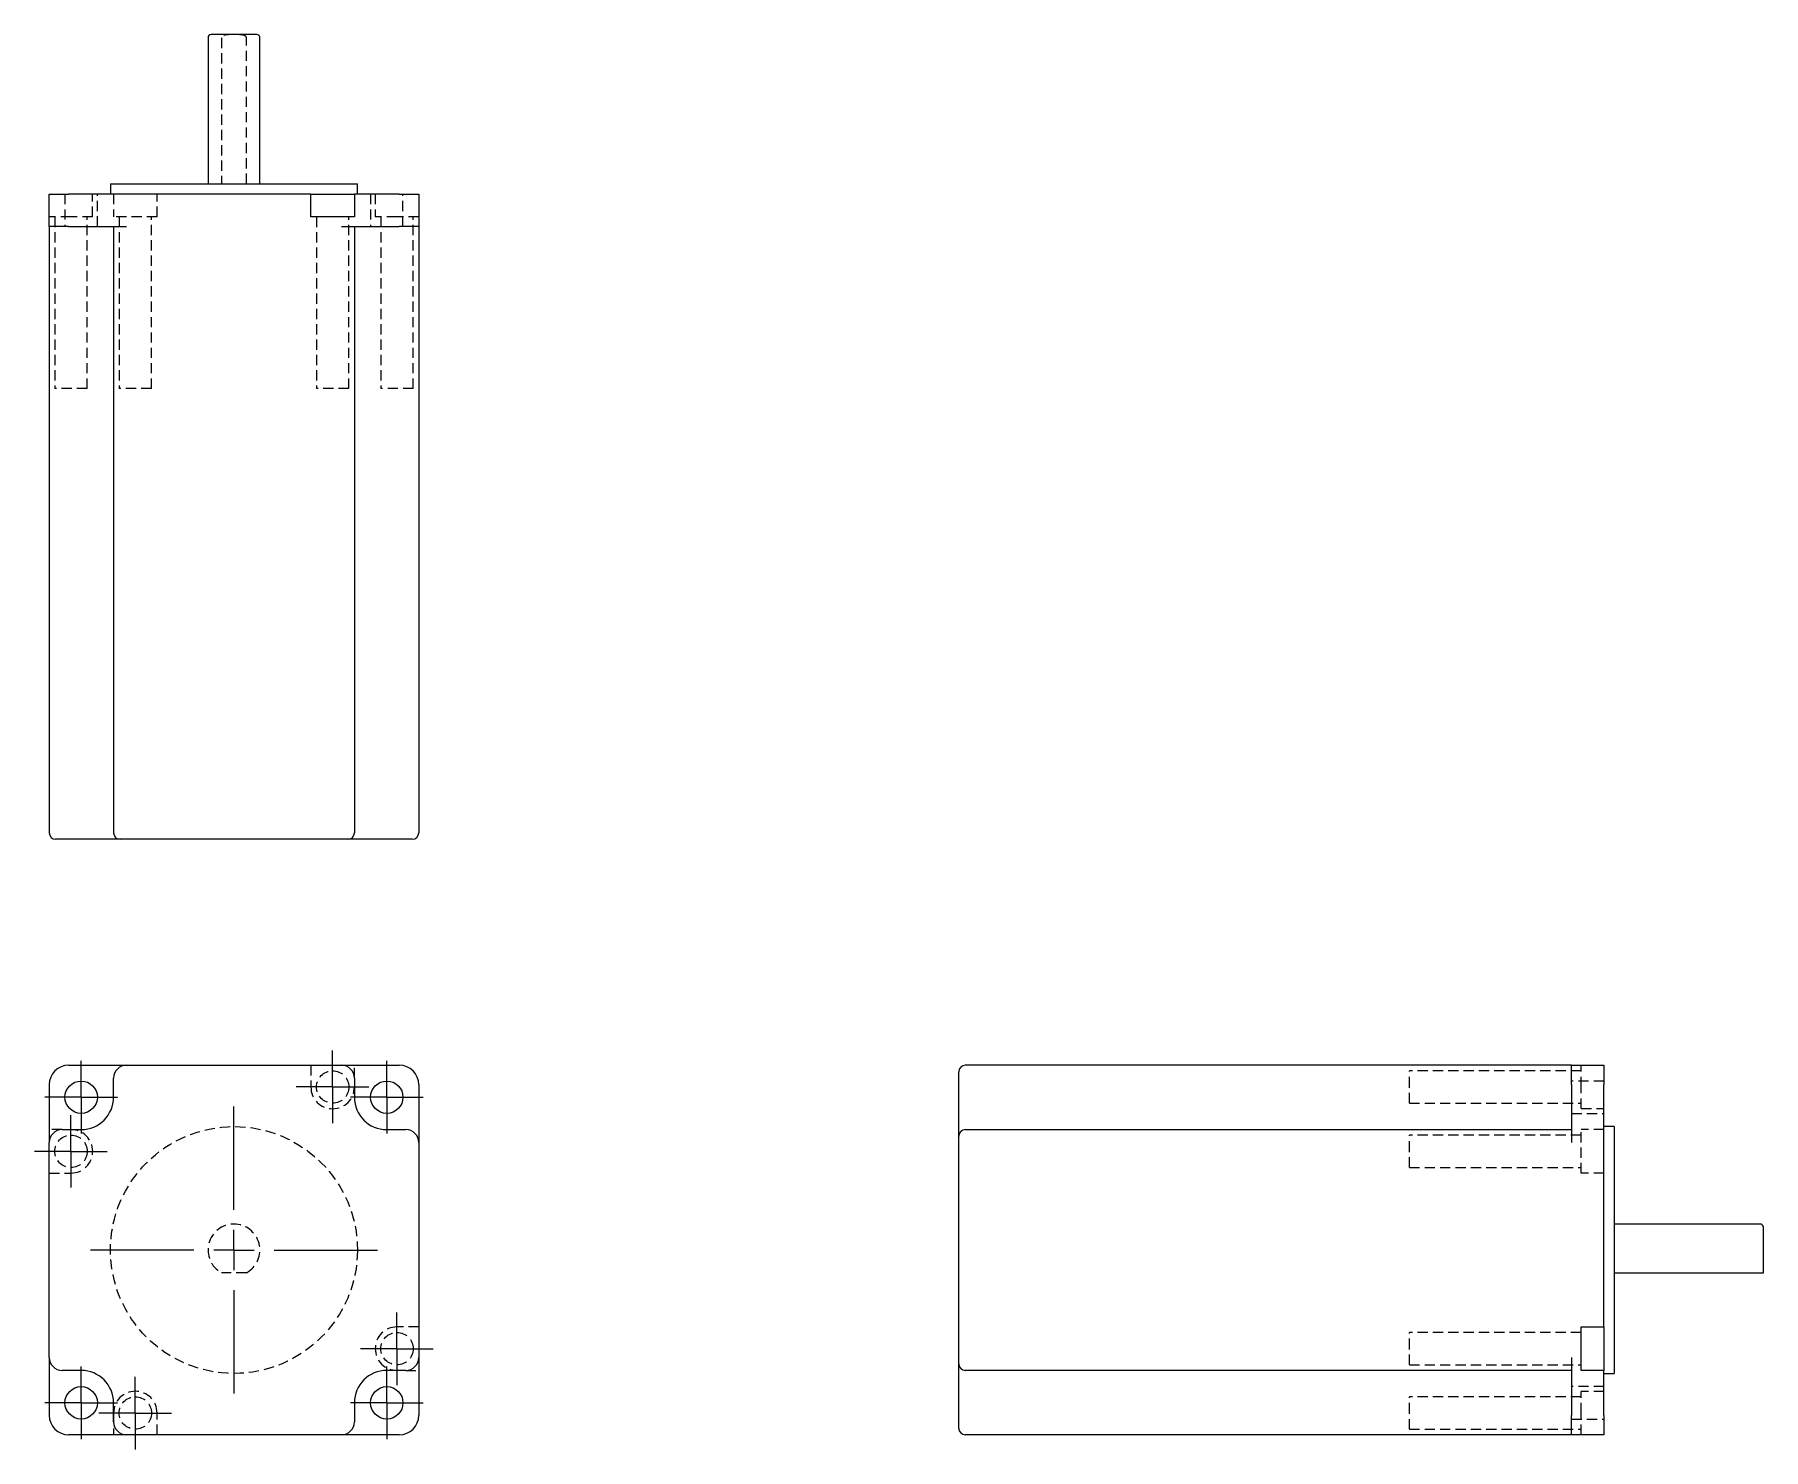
# Model space of a CAD drawing. Header units: millimetres. Extents: x 58 to 273, y 32 to 208.
import ezdxf

# ---------------------------------------------------------------- set-up
doc = ezdxf.new("R2010")
doc.units = ezdxf.units.MM
doc.linetypes.add('HIDDEN', pattern=[1.905, 1.27, -0.635])
doc.layers.add('10', color=7, linetype='Continuous')

# ---------------------------------------------------------------- blocks, each defined once
blk = doc.blocks.new('SW_CENTERMARKSYMBOL_0')
at = {"layer": '10', "color": 0}
for p, q in [((0, 2.5), (0, 4.51)), ((0, 0), (0, 2.5)), ((-2.5, 0), (-4.51, 0)), ((0, 0), (-2.5, 0)), ((0, 0), (0, -2.5)), ((0, 0), (2.5, 0)), ((2.5, 0), (4.51, 0)), ((0, -2.5), (0, -4.51))]:
    blk.add_line(p, q, dxfattribs=at)
blk = doc.blocks.new('SW_CENTERMARKSYMBOL_1')
at = {"layer": '10', "color": 0}
for p, q in [((0, 2.5), (0, 4.51)), ((0, 0), (0, 2.5)), ((-2.5, 0), (-4.51, 0)), ((0, 0), (-2.5, 0)), ((0, 0), (0, -2.5)), ((0, 0), (2.5, 0)), ((2.5, 0), (4.51, 0)), ((0, -2.5), (0, -4.51))]:
    blk.add_line(p, q, dxfattribs=at)
blk = doc.blocks.new('SW_CENTERMARKSYMBOL_2')
at = {"layer": '10', "color": 0}
for p, q in [((0, 2.5), (0, 4.51)), ((0, 0), (0, 2.5)), ((-2.5, 0), (-4.51, 0)), ((0, 0), (-2.5, 0)), ((0, 0), (0, -2.5)), ((0, 0), (2.5, 0)), ((2.5, 0), (4.51, 0)), ((0, -2.5), (0, -4.51))]:
    blk.add_line(p, q, dxfattribs=at)
blk = doc.blocks.new('SW_CENTERMARKSYMBOL_3')
at = {"layer": '10', "color": 0}
for p, q in [((0, 2.5), (0, 4.51)), ((0, 0), (0, 2.5)), ((-2.5, 0), (-4.51, 0)), ((0, 0), (-2.5, 0)), ((0, 0), (0, -2.5)), ((0, 0), (2.5, 0)), ((2.5, 0), (4.51, 0)), ((0, -2.5), (0, -4.51))]:
    blk.add_line(p, q, dxfattribs=at)
blk = doc.blocks.new('SW_CENTERMARKSYMBOL_4')
at = {"layer": '10', "color": 0}
for p, q in [((0, 2.5), (0, 4.51)), ((0, 0), (0, 2.5)), ((-2.5, 0), (-4.51, 0)), ((0, 0), (-2.5, 0)), ((0, 0), (0, -2.5)), ((0, 0), (2.5, 0)), ((2.5, 0), (4.51, 0)), ((0, -2.5), (0, -4.51))]:
    blk.add_line(p, q, dxfattribs=at)
blk = doc.blocks.new('SW_CENTERMARKSYMBOL_5')
at = {"layer": '10', "color": 0}
for p, q in [((0, 2.5), (0, 4.51)), ((0, 0), (0, 2.5)), ((-2.5, 0), (-4.51, 0)), ((0, 0), (-2.5, 0)), ((0, 0), (0, -2.5)), ((0, 0), (2.5, 0)), ((2.5, 0), (4.51, 0)), ((0, -2.5), (0, -4.51))]:
    blk.add_line(p, q, dxfattribs=at)
blk = doc.blocks.new('SW_CENTERMARKSYMBOL_6')
at = {"layer": '10', "color": 0}
for p, q in [((0, 2.5), (0, 4.51)), ((0, 0), (0, 2.5)), ((-2.5, 0), (-4.51, 0)), ((0, 0), (-2.5, 0)), ((0, 0), (0, -2.5)), ((0, 0), (2.5, 0)), ((2.5, 0), (4.51, 0)), ((0, -2.5), (0, -4.51))]:
    blk.add_line(p, q, dxfattribs=at)
blk = doc.blocks.new('SW_CENTERMARKSYMBOL_7')
at = {"layer": '10', "color": 0}
for p, q in [((0, 2.5), (0, 4.51)), ((0, 0), (0, 2.5)), ((-2.5, 0), (-4.51, 0)), ((0, 0), (-2.5, 0)), ((0, 0), (0, -2.5)), ((0, 0), (2.5, 0)), ((2.5, 0), (4.51, 0)), ((0, -2.5), (0, -4.51))]:
    blk.add_line(p, q, dxfattribs=at)
blk = doc.blocks.new('SW_CENTERMARKSYMBOL_8')
at = {"layer": '10', "color": 0}
for p, q in [((0, 5), (0, 17.83)), ((0, 0), (0, 2.5)), ((-5, 0), (-17.83, 0)), ((0, 0), (-2.5, 0)), ((0, 0), (0, -2.5)), ((0, 0), (2.5, 0)), ((5, 0), (17.83, 0)), ((0, -5), (0, -17.83))]:
    blk.add_line(p, q, dxfattribs=at)

msp = doc.modelspace()

# ---------------------------------------------------------------- linework, layer by layer
at = {"color": 7, "linetype": 'Continuous', "lineweight": 25}
for p, q in [((79.78, 207.49), (79.78, 189.38)), ((85.82, 207.89), (80.18, 207.89)), ((86.22, 189.38), (86.22, 207.49)), ((67.67, 189.38), (67.67, 188.09)), ((67.67, 189.38), (98.33, 189.38)), ((98.33, 188.09), (98.33, 189.38)), ((60.06, 184.07), (60.06, 188.09)), ((60.06, 188.09), (62.47, 188.09)), ((92.55, 188.09), (62.47, 188.09)), ((92.55, 185.27), (92.55, 188.09)), ((92.55, 188.09), (97.95, 188.09)), ((97.95, 188.09), (97.95, 185.27)), ((103.53, 188.09), (97.95, 188.09)), ((103.53, 188.09), (105.94, 188.09)), ((105.94, 188.09), (105.94, 184.07)), ((97.95, 185.27), (92.55, 185.27)), ((62.47, 184.07), (60.06, 184.07)), ((60.06, 184.07), (60.06, 108.8)), ((62.47, 184.07), (69.66, 184.07)), ((68.05, 184.07), (68.05, 108.8)), ((96.34, 184.07), (103.53, 184.07)), ((97.95, 184.07), (97.95, 108.8)), ((105.94, 184.07), (103.53, 184.07)), ((105.94, 184.07), (105.94, 108.8)), ((61.67, 108), (60.86, 108)), ((64.03, 108), (61.67, 108)), ((68.86, 108), (64.03, 108)), ((69.66, 108), (68.86, 108)), ((96.34, 108), (69.66, 108)), ((97.14, 108), (96.34, 108)), ((101.97, 108), (97.14, 108)), ((104.33, 108), (101.97, 108)), ((105.14, 108), (104.33, 108)), ((62.47, 79.94), (69.66, 79.94)), ((69.66, 79.94), (96.34, 79.94)), ((96.34, 79.94), (103.53, 79.94)), ((249.07, 79.94), (173.8, 79.94)), ((249.07, 79.94), (253.09, 79.94)), ((249.07, 77.53), (249.07, 79.94)), ((253.09, 79.94), (253.09, 77.53)), ((60.06, 77.53), (60.06, 70.34)), ((68.05, 75.97), (68.05, 78.33)), ((97.95, 78.33), (97.95, 75.97)), ((105.94, 77.53), (105.94, 70.34)), ((173, 78.33), (173, 79.14)), ((173, 75.97), (173, 78.33)), ((249.07, 77.53), (249.07, 70.34)), ((253.09, 47.45), (253.09, 77.53)), ((173, 71.14), (173, 75.97)), ((61.67, 71.95), (64.03, 71.95)), ((101.97, 71.95), (104.33, 71.95)), ((173, 70.34), (173, 71.14)), ((173.8, 71.95), (249.07, 71.95)), ((254.38, 72.33), (253.09, 72.33)), ((254.38, 72.33), (254.38, 41.67)), ((60.06, 43.66), (60.06, 70.34)), ((105.94, 70.34), (105.94, 43.66)), ((173, 43.66), (173, 70.34)), ((272.49, 60.22), (254.38, 60.22)), ((272.89, 54.18), (272.89, 59.82)), ((254.38, 54.18), (272.49, 54.18)), ((250.27, 42.05), (250.27, 47.45)), ((250.27, 47.45), (253.09, 47.45)), ((253.09, 47.45), (253.09, 42.05)), ((60.06, 43.66), (60.06, 36.47)), ((105.94, 43.66), (105.94, 36.47)), ((173, 42.86), (173, 43.66)), ((249.07, 43.66), (249.07, 36.47)), ((64.03, 42.05), (61.67, 42.05)), ((104.33, 42.05), (101.97, 42.05)), ((173, 38.03), (173, 42.86)), ((249.07, 42.05), (173.8, 42.05)), ((253.09, 42.05), (250.27, 42.05)), ((253.09, 36.47), (253.09, 42.05)), ((253.09, 41.67), (254.38, 41.67)), ((68.05, 35.67), (68.05, 38.03)), ((97.95, 38.03), (97.95, 35.67)), ((173, 35.67), (173, 38.03)), ((173, 34.86), (173, 35.67)), ((249.07, 34.06), (249.07, 36.47)), ((253.09, 36.47), (253.09, 34.06)), ((69.66, 34.06), (62.47, 34.06)), ((96.34, 34.06), (69.66, 34.06)), ((103.53, 34.06), (96.34, 34.06)), ((249.07, 34.06), (173.8, 34.06)), ((253.09, 34.06), (249.07, 34.06))]:
    msp.add_line(p, q, dxfattribs=at)
at = {"color": 7, "linetype": 'HIDDEN', "lineweight": 18}
for p, q in [((81.44, 207.49), (81.44, 189.38)), ((84.56, 189.38), (84.56, 207.49)), ((62.02, 188.09), (62.02, 184.07)), ((65.45, 185.27), (65.45, 188.09)), ((66.04, 184.07), (66.04, 188.09)), ((68.05, 188.09), (68.05, 185.27)), ((73.45, 185.27), (73.45, 188.09)), ((99.96, 188.09), (99.96, 184.07)), ((100.55, 188.09), (100.55, 185.27)), ((103.98, 184.07), (103.98, 188.09)), ((62.76, 185.27), (60.06, 185.27)), ((60.74, 185.27), (60.74, 163.94)), ((65.45, 185.27), (62.76, 185.27)), ((64.77, 163.94), (64.77, 185.27)), ((73.45, 185.27), (68.05, 185.27)), ((68.05, 185.27), (68.05, 185.27)), ((68.74, 185.27), (68.74, 163.94)), ((72.76, 163.94), (72.76, 185.27)), ((73.45, 185.27), (73.45, 185.27)), ((93.24, 185.27), (93.24, 163.94)), ((97.26, 163.94), (97.26, 185.27)), ((103.24, 185.27), (100.55, 185.27)), ((101.23, 185.27), (101.23, 163.94)), ((105.94, 185.27), (103.24, 185.27)), ((105.26, 163.94), (105.26, 185.27)), ((64.77, 163.94), (60.74, 163.94)), ((72.76, 163.94), (68.74, 163.94)), ((97.26, 163.94), (93.24, 163.94)), ((105.26, 163.94), (101.23, 163.94)), ((92.55, 79.94), (92.55, 77.24)), ((97.95, 78.33), (97.95, 79.94)), ((250.27, 77.24), (250.27, 79.94)), ((228.94, 77.24), (228.94, 79.26)), ((250.27, 79.26), (228.94, 79.26)), ((253.09, 77.98), (249.07, 77.98)), ((228.94, 75.23), (228.94, 77.24)), ((228.94, 75.23), (250.27, 75.23)), ((250.27, 74.55), (250.27, 77.24)), ((249.07, 73.96), (253.09, 73.96)), ((250.27, 74.55), (253.09, 74.55)), ((61.67, 71.95), (60.06, 71.95)), ((228.94, 69.25), (228.94, 71.26)), ((250.27, 71.26), (228.94, 71.26)), ((253.09, 71.95), (250.27, 71.95)), ((250.27, 66.55), (250.27, 71.95)), ((228.94, 67.24), (228.94, 69.25)), ((60.06, 66.55), (62.76, 66.55)), ((228.94, 67.24), (250.27, 67.24)), ((253.09, 66.55), (250.27, 66.55)), ((84.56, 54.18), (81.44, 54.18)), ((105.94, 47.45), (103.24, 47.45)), ((228.94, 44.75), (228.94, 46.76)), ((250.27, 46.76), (228.94, 46.76)), ((228.94, 42.74), (228.94, 44.75)), ((104.33, 42.05), (105.94, 42.05)), ((228.94, 42.74), (250.27, 42.74)), ((228.94, 36.76), (228.94, 38.77)), ((250.27, 38.77), (228.94, 38.77)), ((253.09, 40.04), (249.07, 40.04)), ((250.27, 36.76), (250.27, 39.45)), ((253.09, 39.45), (250.27, 39.45)), ((68.05, 36.76), (68.05, 34.06)), ((73.45, 34.06), (73.45, 36.76)), ((228.94, 34.74), (228.94, 36.76)), ((250.27, 34.06), (250.27, 36.76)), ((228.94, 34.74), (250.27, 34.74)), ((249.07, 36.02), (253.09, 36.02))]:
    msp.add_line(p, q, dxfattribs=at)
at = {"color": 7, "linetype": 'Continuous', "lineweight": 25}
for centre in [(64.03, 75.97), (101.97, 75.97), (64.03, 38.03), (101.97, 38.03)]:
    msp.add_circle(centre, 2.01, dxfattribs=at)
at = {"color": 7, "linetype": 'HIDDEN', "lineweight": 18}
for centre, radius in [((95.25, 77.24), 2.01), ((62.76, 69.25), 2.01), ((83, 57), 15.33), ((103.24, 44.75), 2.01), ((70.75, 36.76), 2.01)]:
    msp.add_circle(centre, radius, dxfattribs=at)
at = {"color": 7, "linetype": 'Continuous', "lineweight": 25}
for centre, radius, start, end in [((80.18, 207.49), 0.402, 90, 180), ((85.82, 207.49), 0.402, 0, 90), ((60.86, 108.8), 0.805, 180, 270), ((68.86, 108.8), 0.805, 180, 270), ((97.14, 108.8), 0.805, 270, 0), ((105.14, 108.8), 0.805, 270, 0), ((62.47, 77.53), 2.41, 90, 180), ((69.66, 78.33), 1.61, 90, 180), ((96.34, 78.33), 1.61, 0, 90), ((103.53, 77.53), 2.41, 0, 90), ((173.8, 79.14), 0.805, 90, 180), ((64.03, 75.97), 4.02, 270, 0), ((101.97, 75.97), 4.02, 180, 270), ((61.67, 70.34), 1.61, 90, 180), ((104.33, 70.34), 1.61, 0, 90), ((173.8, 71.14), 0.805, 90, 180), ((272.49, 59.82), 0.402, 0, 90), ((61.67, 43.66), 1.61, 180, 270), ((104.33, 43.66), 1.61, 270, 0), ((64.03, 38.03), 4.02, 0, 90), ((101.97, 38.03), 4.02, 90, 180), ((173.8, 42.86), 0.805, 180, 270), ((62.47, 36.47), 2.41, 180, 270), ((69.66, 35.67), 1.61, 180, 270), ((96.34, 35.67), 1.61, 270, 0), ((103.53, 36.47), 2.41, 270, 0), ((173.8, 34.86), 0.805, 180, 270)]:
    msp.add_arc(centre, radius, start, end, dxfattribs=at)
at = {"color": 7, "linetype": 'HIDDEN', "lineweight": 18}
for centre, radius, start, end in [((95.25, 77.24), 2.7, 180, 0), ((62.76, 69.25), 2.7, 270, 90), ((83, 57), 3.22, 298.955, 241.045), ((103.24, 44.75), 2.7, 90, 270), ((70.75, 36.76), 2.7, 0.0033, 179.9828)]:
    msp.add_arc(centre, radius, start, end, dxfattribs=at)
for points, knots in [([(83, 207.89), (82.86, 207.89), (82.71, 207.89), (82.43, 207.89), (82.28, 207.88), (82, 207.86), (81.86, 207.83), (81.66, 207.76), (81.59, 207.72), (81.48, 207.63), (81.44, 207.56), (81.44, 207.49)], [0, 0, 0, 0, 0.25, 0.25, 0.5, 0.5, 0.75, 0.75, 0.875, 0.875, 1, 1, 1, 1]), ([(84.56, 207.49), (84.56, 207.56), (84.52, 207.63), (84.41, 207.72), (84.34, 207.76), (84.14, 207.84), (84, 207.86), (83.72, 207.88), (83.57, 207.89), (83.29, 207.89), (83.14, 207.89), (83, 207.89)], [0, 0, 0, 0, 0.125, 0.125, 0.25, 0.25, 0.5, 0.5, 0.75, 0.75, 1, 1, 1, 1])]:
    msp.add_open_spline(points, degree=3, knots=knots, dxfattribs=at)
at = {"color": 7, "linetype": 'Continuous', "lineweight": 25}
msp.add_open_spline([(272.49, 54.18), (272.56, 54.18), (272.63, 54.18), (272.72, 54.18), (272.76, 54.18), (272.84, 54.18), (272.86, 54.18), (272.88, 54.18), (272.89, 54.18), (272.89, 54.18), (272.89, 54.18), (272.89, 54.18)], degree=3, knots=[0, 0, 0, 0, 0.125, 0.125, 0.25, 0.25, 0.5, 0.5, 0.75, 0.75, 1, 1, 1, 1], dxfattribs=at)

# ---------------------------------------------------------------- block references
at = {"layer": '10'}
for name, p in [('SW_CENTERMARKSYMBOL_4', (95.25, 77.24)), ('SW_CENTERMARKSYMBOL_7', (64.03, 75.97)), ('SW_CENTERMARKSYMBOL_6', (101.97, 75.97)), ('SW_CENTERMARKSYMBOL_5', (62.76, 69.25)), ('SW_CENTERMARKSYMBOL_8', (83, 57)), ('SW_CENTERMARKSYMBOL_2', (103.24, 44.75)), ('SW_CENTERMARKSYMBOL_1', (64.03, 38.03)), ('SW_CENTERMARKSYMBOL_3', (70.75, 36.76)), ('SW_CENTERMARKSYMBOL_0', (101.97, 38.03))]:
    msp.add_blockref(name, p, dxfattribs=at)

doc.saveas('drawing.dxf')
